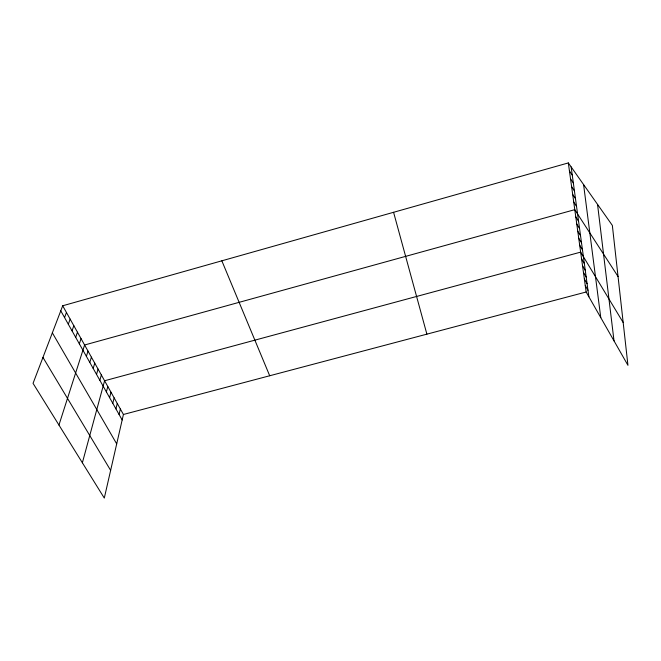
<?xml version="1.0" encoding="UTF-8"?>
<svg xmlns="http://www.w3.org/2000/svg" width="661" height="661" viewBox="0 0 661 661"><rect width="100%" height="100%" fill="white"/><g stroke="black" fill="none" stroke-linecap="round" stroke-linejoin="round"><path stroke-width="0.99" d="M62.696 305.779L123.425 414.48L104.298 498.08L33.05 383.339L62.696 305.779L568.328 162.92L612.35 225.418L627.95 365.31L586.158 291.997L568.328 162.92M119.071 414.472L120.36 409.002M115.948 408.911L117.27 403.458M112.791 403.301L114.138 397.872M109.602 397.633L110.99 392.221M106.38 391.915L107.801 386.52M82.377 462.783L104.587 380.761L580.647 252.13L623.174 322.518M99.852 380.298L101.34 374.952M96.531 374.399L98.059 369.078M93.184 368.441L94.746 363.145M89.797 362.426L91.4 357.155M86.384 356.353L88.012 351.107M58.945 425.048L84.6 344.992L574.781 209.669L618.052 276.529M79.337 343.819L81.047 338.63M75.701 337.358L77.453 332.194M72.024 330.83L73.825 325.699M68.314 324.229L70.149 319.131M64.563 317.561L66.447 312.488M123.425 414.48L586.158 291.997M569.435 170.935L572.261 175.008M570.526 178.858L573.351 182.99M571.608 186.691L574.426 190.872M572.682 194.433L575.491 198.664M573.74 202.092L576.541 206.372M575.789 216.932L578.573 221.303M576.78 224.129L579.565 228.532M577.764 231.243L580.54 235.688M578.73 238.274L581.506 242.769M579.697 245.239L582.465 249.775M581.589 258.947L584.349 263.557M42.957 357.427L110.635 470.376M582.523 265.697L585.274 270.341M583.448 272.373L586.183 277.05M584.357 278.983L587.092 283.693M52.351 332.847L116.7 443.886M585.258 285.527L587.993 290.27M60.771 310.819L122.169 419.975M221.848 260.814L269.696 375.762M393.576 212.297L426.89 334.16M571.154 166.944L588.877 296.781M583.589 184.593L600.775 317.652M597.544 204.398L614.019 340.878"/></g></svg>
